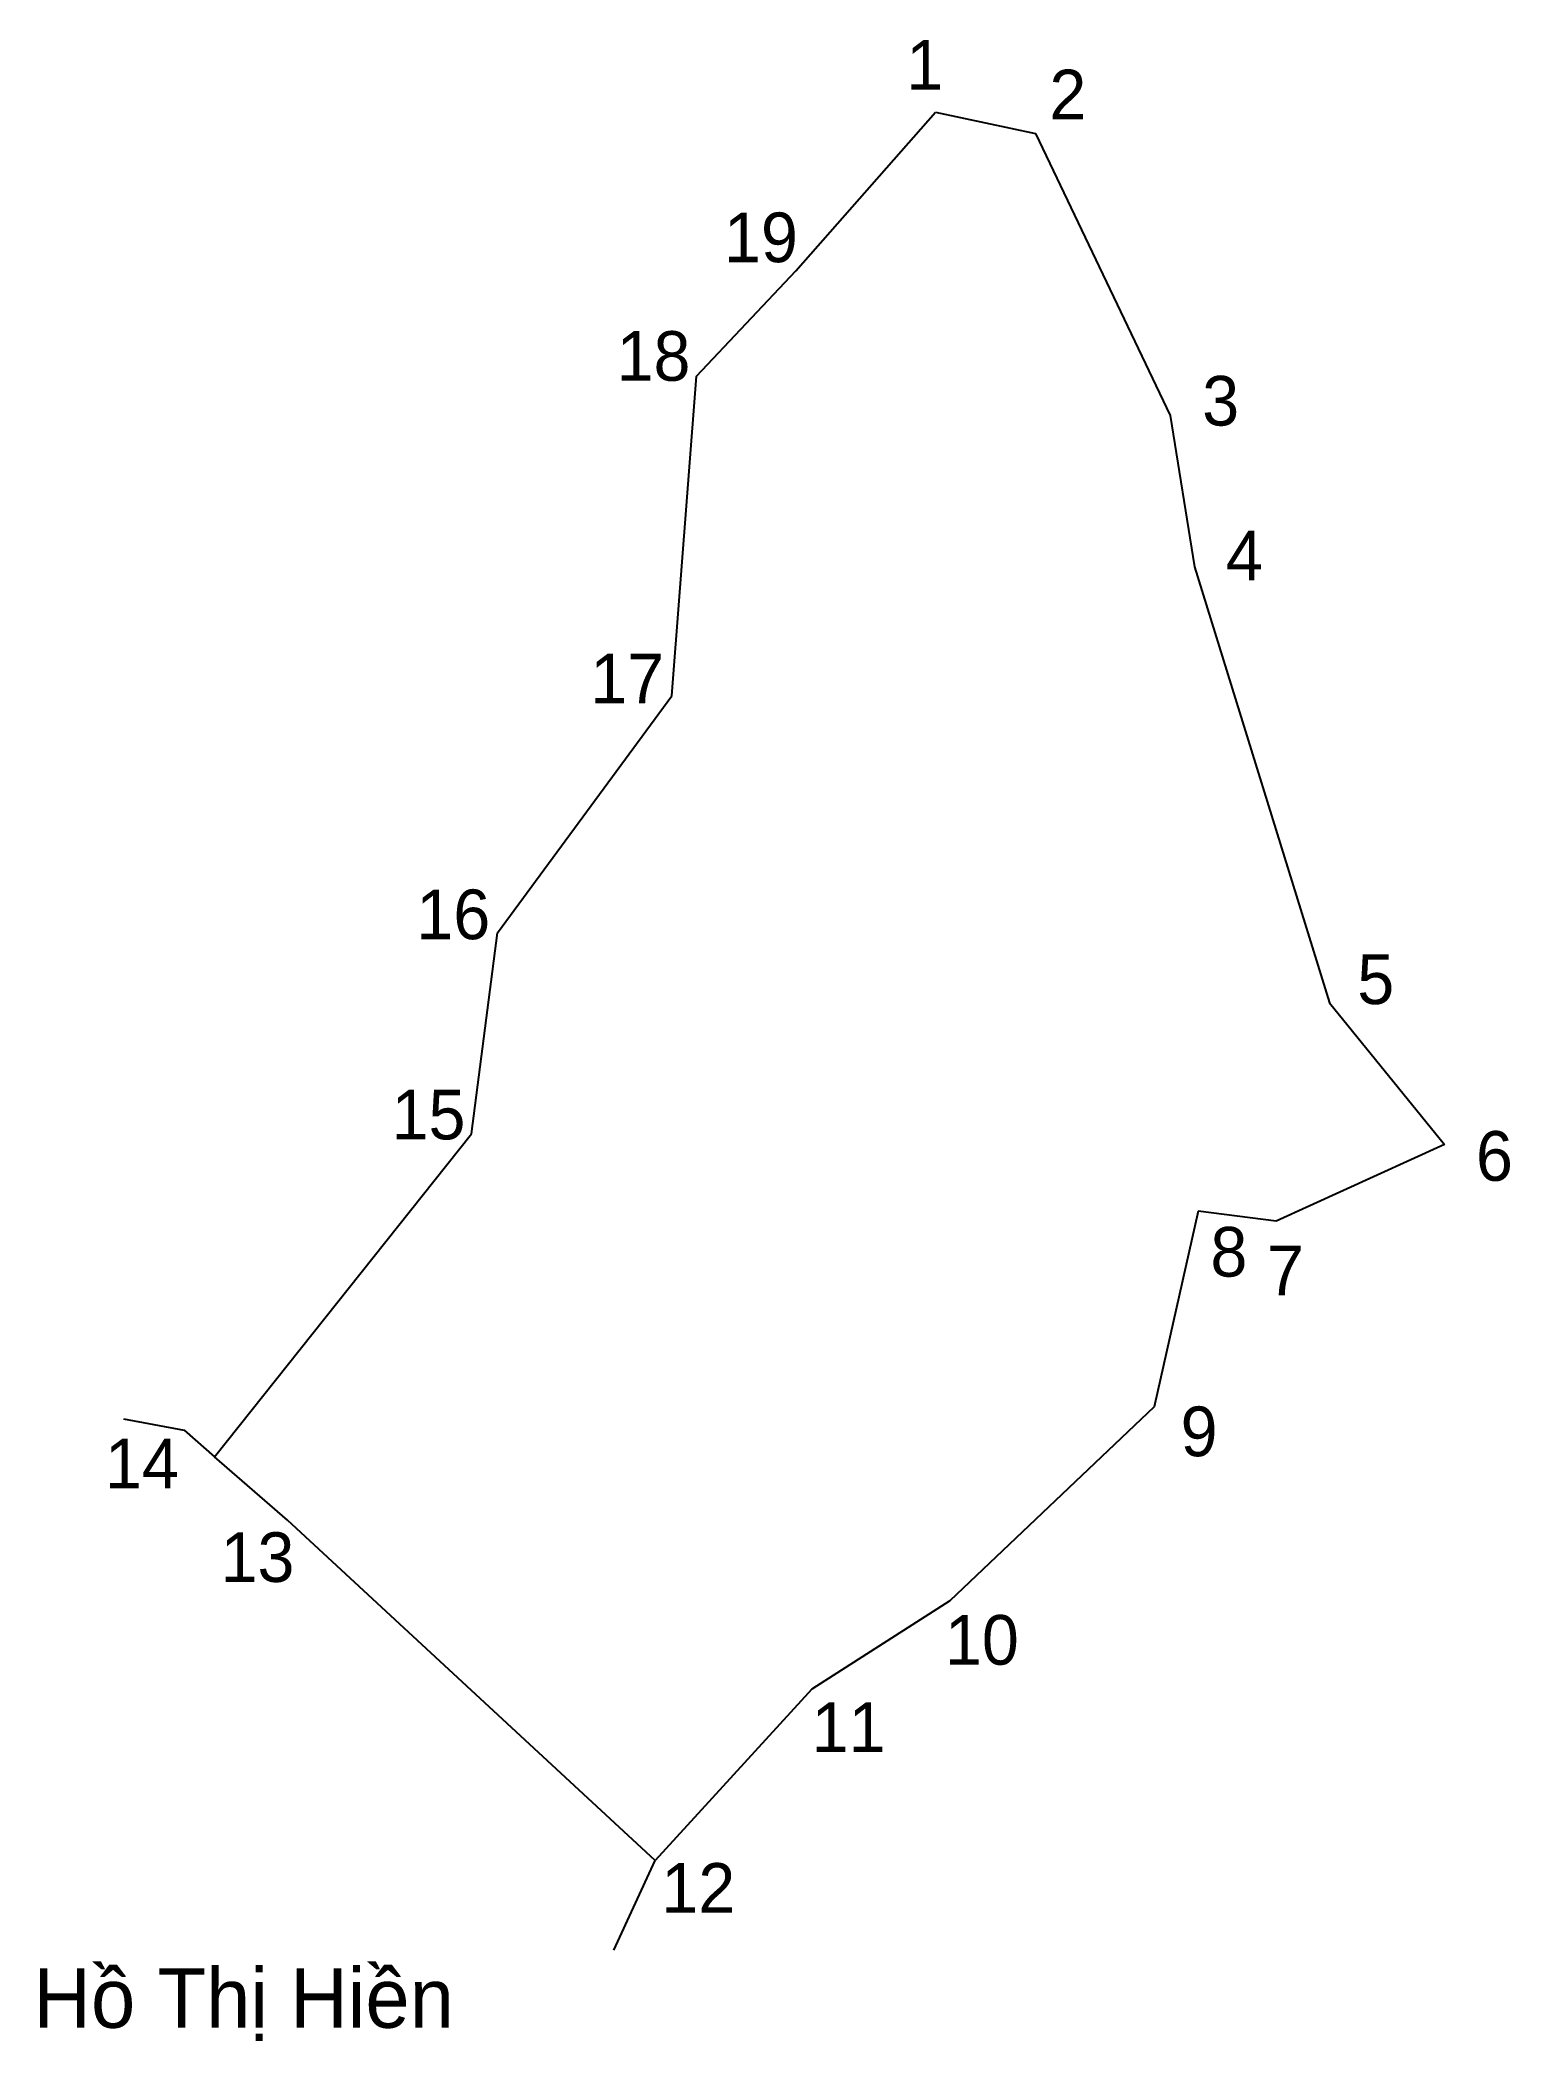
# Model space of a CAD drawing. Extents: x 549980 to 550130, y 1826001 to 1826205.
import ezdxf

# ---------------------------------------------------------------- set-up
doc = ezdxf.new("R2010")
doc.units = 0
for name, color, linetype in [('CanhThua', 7, 'Continuous'), ('RauThua', 7, 'Continuous'), ('SoHieuDinhThua', 7, 'Continuous'), ('TenChuLanCan', 7, 'Continuous')]:
    doc.layers.add(name, color=color, linetype=linetype)

msp = doc.modelspace()

# ---------------------------------------------------------------- linework, layer by layer
at = {"layer": 'CanhThua'}
for p, q in [((550057.2, 1826181.54), (550071.5, 1826197.79)), ((550071.5, 1826197.79), (550081.71, 1826195.6)), ((550081.71, 1826195.6), (550095.49, 1826166.75)), ((550047.05, 1826170.78), (550057.2, 1826181.54)), ((550044.53, 1826138.07), (550047.05, 1826170.78)), ((550095.49, 1826166.75), (550097.99, 1826151.27)), ((550097.99, 1826151.27), (550111.78, 1826106.69)), ((550026.7, 1826113.84), (550044.53, 1826138.07)), ((550024.02, 1826093.27), (550026.7, 1826113.84)), ((550111.78, 1826106.69), (550123.56, 1826092.18)), ((549997.75, 1826060.25), (550024.02, 1826093.27)), ((550123.56, 1826092.18), (550106.35, 1826084.34)), ((550098.36, 1826085.38), (550093.86, 1826065.36)), ((550106.35, 1826084.34), (550098.36, 1826085.38)), ((550093.86, 1826065.36), (550072.95, 1826045.53)), ((550005.19, 1826053.76), (549997.75, 1826060.25)), ((550042.82, 1826018.97), (550005.19, 1826053.76)), ((550072.95, 1826045.53), (550058.84, 1826036.47)), ((550058.84, 1826036.47), (550042.82, 1826018.97))]:
    msp.add_line(p, q, dxfattribs=at)
at = {"layer": 'RauThua'}
for p, q in [((549988.42, 1826064.14), (549994.64, 1826062.96)), ((549994.64, 1826062.96), (549997.75, 1826060.25)), ((550038.6, 1826009.78), (550042.82, 1826018.97))]:
    msp.add_line(p, q, dxfattribs=at)

# ---------------------------------------------------------------- texts
at = {"layer": 'SoHieuDinhThua'}
for s, height, p in [('1', 5.08, (550068.49, 1826200.07)), ('2', 5.08, (550083.14, 1826197.04)), ('19', 5.077, (550049.86, 1826182.43)), ('18', 5.077, (550038.87, 1826170.3)), ('3', 5.08, (550098.77, 1826165.72)), ('4', 5.08, (550101.19, 1826149.88)), ('17', 5.077, (550036.18, 1826137.3)), ('16', 5.077, (550018.39, 1826113.19)), ('5', 5.08, (550114.63, 1826106.55)), ('15', 5.077, (550015.85, 1826092.71)), ('6', 5.08, (550126.77, 1826088.48)), ('8', 5.08, (550099.61, 1826078.68)), ('7', 5.08, (550105.39, 1826076.78)), ('9', 5.08, (550096.56, 1826060.31)), ('14', 5.077, (549986.54, 1826057.02)), ('13', 5.077, (549998.36, 1826047.45)), ('10', 5.077, (550072.46, 1826038.99)), ('11', 5.077, (550058.82, 1826030.05)), ('12', 5.077, (550043.45, 1826013.62))]:
    msp.add_text(s, height=height, dxfattribs=at).set_placement(p)
at = {"layer": 'TenChuLanCan'}
msp.add_text('Hồ Thị Hiền', height=6.0926, dxfattribs=at).set_placement((549979.22, 1826001.85))

doc.saveas('drawing.dxf')
